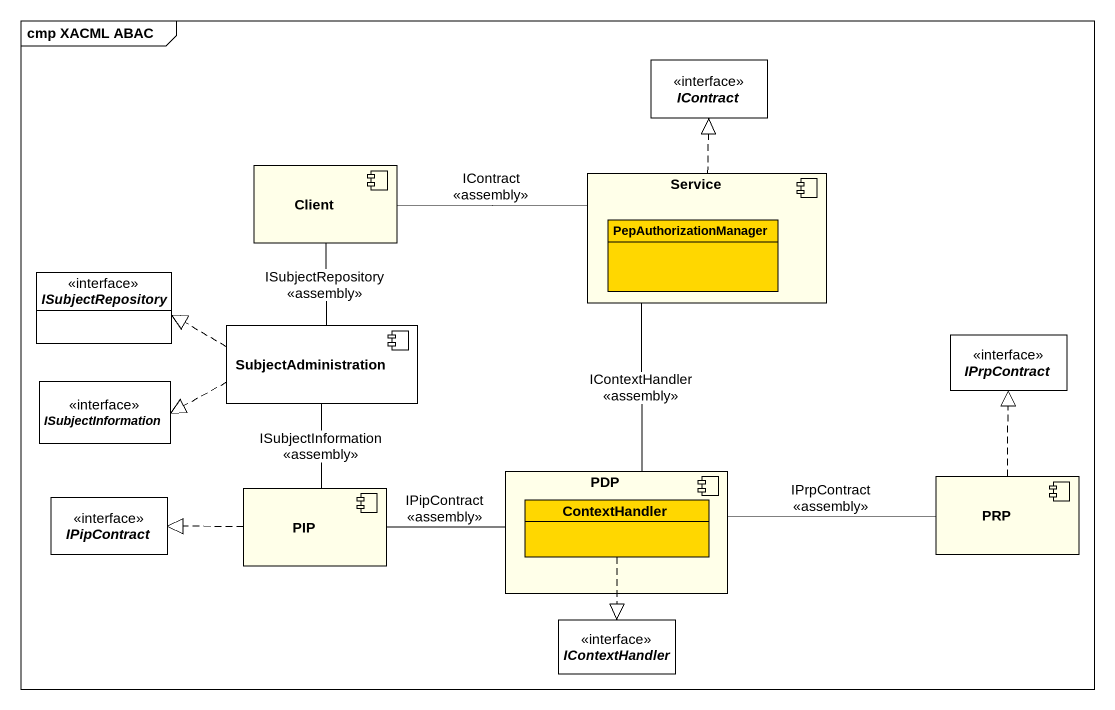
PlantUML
@startuml
mainframe cmp XACML ABAC
allowmixing
hide circle
hide empty members
interface IContract
component Client #FFFFE9
component Service #FFFFE9 {
  class PepAuthorizationManager #FFD700
}
interface ISubjectRepository
component SubjectAdministration
interface IPrpContract
interface ISubjectInformation
component PDP #FFFFE9 {
  class ContextHandler #FFD700
}
interface IPipContract
component PIP #FFFFE9
component PRP #FFFFE9
interface IContextHandler
Client -right- Service : IContract\n<<assembly>>
Client -- SubjectAdministration : ISubjectRepository\n<<assembly>>
Service .up.|> IContract
SubjectAdministration .left.|> ISubjectRepository
SubjectAdministration .left.|> ISubjectInformation
PDP -up- Service : IContextHandler\n<<assembly>>
PDP -left- PIP : IPipContract\n<<assembly>>
PDP -right- PRP : IPrpContract\n<<assembly>>
PIP -up- SubjectAdministration : ISubjectInformation\n<<assembly>>
PIP .left.|> IPipContract
ContextHandler ..|> IContextHandler
PRP .up.|> IPrpContract
@enduml
